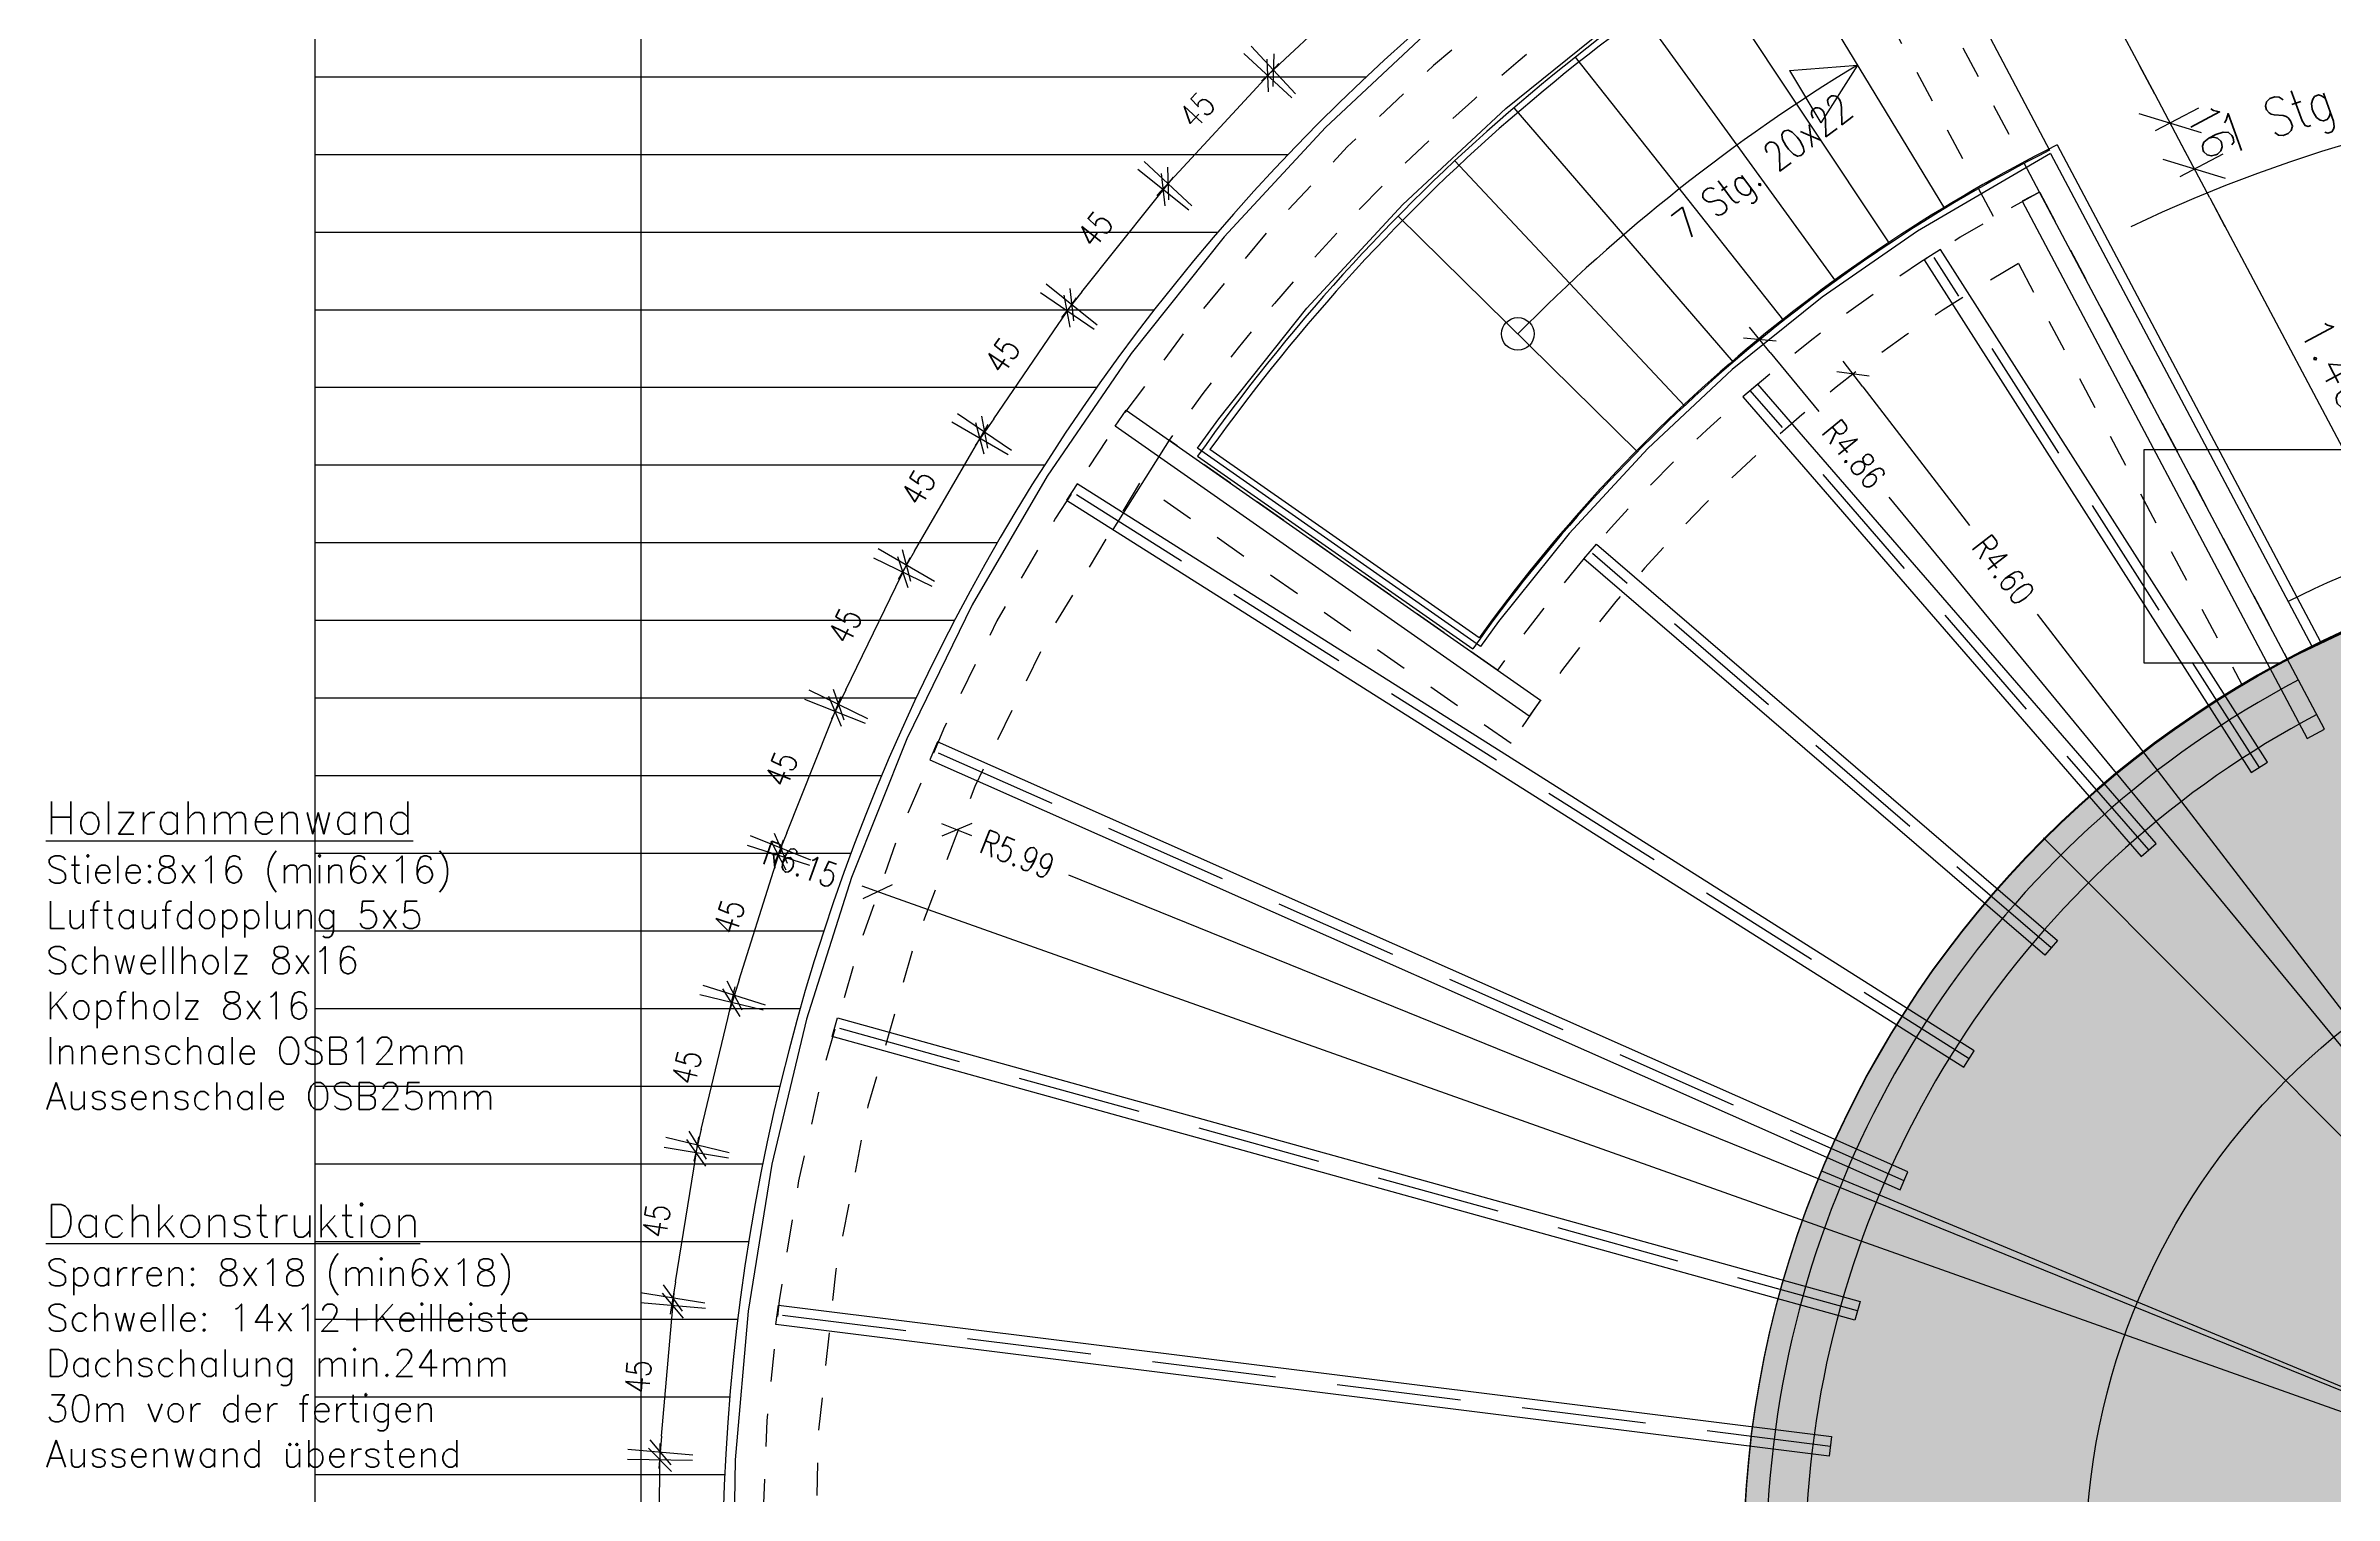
# Model space of a CAD drawing. Header units: metres. Extents: x 109.2 to 144.7, y -337.4 to -301.2.
# Drawn here: x 128.8 to 135.82, y -312.25 to -307.8 of the extents above; entities that cross this region are included whole.
import ezdxf
from ezdxf.enums import TextEntityAlignment as Align

# ---------------------------------------------------------------- set-up
doc = ezdxf.new("R2010")
doc.units = ezdxf.units.M
doc.header["$LTSCALE"] = 0.03
doc.linetypes.add('GESTRICHELT2', pattern=[4.5, 3, -1.5])
doc.linetypes.add('STRICHLINIE', pattern=[19.05, 12.7, -6.35])
doc.layers.get('0').update_dxf_attribs({"linetype": 'CONTINUOUS'})
doc.layers.get('Defpoints').update_dxf_attribs({"linetype": 'CONTINUOUS'})
for name, color, linetype in [('A_abriss', 44, '_ABBRUCH'), ('A_ansicht', 9, 'CONTINUOUS'), ('A_text', 5, 'CONTINUOUS'), ('A_treppe_V2', 3, 'CONTINUOUS'), ('A_verdeckt', 8, 'STRICHLINIE'), ('A_wände', 6, 'CONTINUOUS'), ('CKMA0002', 2, 'CONTINUOUS')]:
    doc.layers.add(name, color=color, linetype=linetype)
doc.styles.add('SIMPLEX', font='simplex.shx', dxfattribs={"height": 0.1})
doc.styles.add('SIMPLEXD', font='SIMPLEXD.shx', dxfattribs={"width": 0.8, "height": 0.075})
doc.styles.get("Standard").update_dxf_attribs({"font": 'txt', "height": 1})
doc.linetypes.add('_ABBRUCH', pattern='A,25,[101,cadkon.shx,S=3.5,R=0,X=0,Y=0],25', length=50)
doc.dimstyles.new('25', dxfattribs={"dimtxt": 0.01, "dimasz": 0.05, "dimexe": 0.15, "dimexo": 0, "dimgap": 0.05, "dimtad": 1, "dimdec": 4, "dimrnd": 0.0025, "dimzin": 0, "dimdsep": 46, "dimtxsty": 'SIMPLEXD', "dimblk1": 'DIMCROSS', "dimblk2": 'DIMCROSS', "dimsah": 1, "dimcen": 2.5, "dimdle": 0.025, "dimclrd": 1, "dimclre": 1, "dimclrt": 3, "dimadec": 1, "dimazin": 0, "dimtfac": 1, "dimtdec": 4, "dimtix": 1, "dimtmove": 2, "dimatfit": 3, "dimfxl": 1, "dimtvp": 1, "dimtolj": 1, "dimtzin": 0, "dimarcsym": 0})
doc.dimstyles.get("Standard").update_dxf_attribs({"dimtxt": 0.18, "dimasz": 0.18, "dimexe": 0.18, "dimexo": 0.0625, "dimgap": 0.09, "dimtad": 0, "dimtih": 1, "dimtoh": 1, "dimzin": 0, "dimdsep": 46, "dimlunit": 3, "dimtxsty": 'Standard', "dimcen": 0.09, "dimadec": 0, "dimazin": 0, "dimtfac": 1, "dimtofl": 0, "dimtmove": 2, "dimatfit": 3, "dimfxl": 1, "dimtolj": 1, "dimtzin": 0, "dimarcsym": 0})

# ---------------------------------------------------------------- blocks, each defined once
blk = doc.blocks.new('DIMCROSS')
at = {"linetype": 'ByBlock'}
blk.add_line((-0.707107, -0.707107), (0.707107, 0.707107), dxfattribs=at)
at = {"color": 0, "linetype": 'ByBlock'}
blk.add_line((-1, 0), (1, 0), dxfattribs=at)
blk = doc.blocks.new('*D176')
at = {"layer": 'CKMA0002', "color": 1, "lineweight": -2}
for p, q in [((134.3719, -308.8467), (134.6986, -309.2717)), ((137.1601, -312.4739), (134.9076, -309.5436))]:
    blk.add_line(p, q, dxfattribs=at)
at = {"layer": 'Defpoints', "color": 0}
for p in [(134.3414, -308.807), (137.1449, -312.4541)]:
    blk.add_point(p, dxfattribs=at)
at = {"layer": 'CKMA0002', "color": 1, "lineweight": -2, "xscale": 0.05, "yscale": 0.05, "zscale": 0.05, "rotation": 127.5494376594421}
blk.add_blockref('DIMCROSS', (134.3414, -308.807), dxfattribs=at)
at = {"layer": 'CKMA0002', "color": 3, "insert": (134.8031, -309.4077), "char_height": 0.075, "attachment_point": 5, "rotation": 307.54944, "style": 'SIMPLEXD'}
blk.add_mtext('\\A1;R4.60', dxfattribs=at)
blk = doc.blocks.new('*D177')
at = {"layer": 'CKMA0002', "color": 1, "lineweight": -2}
for p, q in [((134.0875, -308.7407), (134.2368, -308.9221)), ((137.1607, -312.4734), (134.4529, -309.1846))]:
    blk.add_line(p, q, dxfattribs=at)
at = {"layer": 'Defpoints', "color": 0}
for p in [(134.0557, -308.7021), (137.1449, -312.4541)]:
    blk.add_point(p, dxfattribs=at)
at = {"layer": 'CKMA0002', "color": 1, "lineweight": -2, "xscale": 0.05, "yscale": 0.05, "zscale": 0.05, "rotation": 129.4662497334408}
blk.add_blockref('DIMCROSS', (134.0557, -308.7021), dxfattribs=at)
at = {"layer": 'CKMA0002', "color": 3, "insert": (134.3449, -309.0533), "char_height": 0.075, "attachment_point": 5, "rotation": 309.46625, "style": 'SIMPLEXD'}
blk.add_mtext('\\A1;R4.86', dxfattribs=at)
blk = doc.blocks.new('*D178')
at = {"layer": 'CKMA0002', "color": 1, "lineweight": -2}
blk.add_line((137.1684, -312.4624), (131.397, -310.4115), dxfattribs=at)
at = {"layer": 'Defpoints', "color": 0}
for p in [(131.3499, -310.3948), (137.1449, -312.454)]:
    blk.add_point(p, dxfattribs=at)
at = {"layer": 'CKMA0002', "color": 1, "lineweight": -2, "xscale": 0.05, "yscale": 0.05, "zscale": 0.05, "rotation": 160.4376483330016}
blk.add_blockref('DIMCROSS', (131.3499, -310.3948), dxfattribs=at)
at = {"layer": 'CKMA0002', "color": 3, "insert": (131.1138, -310.3109), "char_height": 0.075, "attachment_point": 5, "rotation": 340.43765, "style": 'SIMPLEXD'}
blk.add_mtext('\\A1;R6.15', dxfattribs=at)
blk = doc.blocks.new('*D179')
at = {"layer": 'CKMA0002', "color": 1, "lineweight": -2}
for p, q in [((131.6395, -310.2238), (131.6217, -310.2166)), ((137.168, -312.4634), (131.9368, -310.3442))]:
    blk.add_line(p, q, dxfattribs=at)
at = {"layer": 'Defpoints', "color": 0}
for p in [(131.5931, -310.205), (137.1449, -312.454)]:
    blk.add_point(p, dxfattribs=at)
at = {"layer": 'CKMA0002', "color": 1, "lineweight": -2, "xscale": 0.05, "yscale": 0.05, "zscale": 0.05, "rotation": 157.9467216411537}
blk.add_blockref('DIMCROSS', (131.5931, -310.205), dxfattribs=at)
at = {"layer": 'CKMA0002', "color": 3, "insert": (131.7792, -310.2804), "char_height": 0.075, "attachment_point": 5, "rotation": 337.94672, "style": 'SIMPLEXD'}
blk.add_mtext('\\A1;R5.99', dxfattribs=at)
blk = doc.blocks.new('*D189')
at = {"layer": 'CKMA0002', "color": 1, "lineweight": -2}
for p, q in [((134.9146, -306.0359), (134.9146, -305.8359)), ((134.3113, -305.9359), (134.8646, -305.9359))]:
    blk.add_line(p, q, dxfattribs=at)
at = {"layer": 'Defpoints', "color": 0}
for p in [(134.9146, -305.9359), (134.2613, -307.1884), (134.9146, -308.4173)]:
    blk.add_point(p, dxfattribs=at)
at = {"layer": 'CKMA0002', "color": 1, "lineweight": -2, "xscale": 0.05, "yscale": 0.05, "zscale": 0.05, "rotation": 180}
blk.add_blockref('DIMCROSS', (134.2613, -305.9359), dxfattribs=at)
at = {"layer": 'CKMA0002', "color": 1, "lineweight": -2, "xscale": 0.05, "yscale": 0.05, "zscale": 0.05}
blk.add_blockref('DIMCROSS', (134.9146, -305.9359), dxfattribs=at)
at = {"layer": 'CKMA0002', "color": 3, "insert": (134.588, -305.8484), "char_height": 0.075, "attachment_point": 5, "style": 'SIMPLEXD'}
blk.add_mtext('\\A1;65{\\A1\\H0.7x\\S25;}', dxfattribs=at)
blk = doc.blocks.new('*D190')
at = {"layer": 'CKMA0002', "color": 1, "lineweight": -2}
for p, q in [((135.6747, -306.0359), (135.6747, -305.8359)), ((134.9646, -305.9359), (135.6247, -305.9359))]:
    blk.add_line(p, q, dxfattribs=at)
at = {"layer": 'Defpoints', "color": 0}
for p in [(135.6747, -305.9359), (134.9146, -308.4173), (135.6747, -309.8499)]:
    blk.add_point(p, dxfattribs=at)
at = {"layer": 'CKMA0002', "color": 1, "lineweight": -2, "xscale": 0.05, "yscale": 0.05, "zscale": 0.05, "rotation": 180}
blk.add_blockref('DIMCROSS', (134.9146, -305.9359), dxfattribs=at)
at = {"layer": 'CKMA0002', "color": 1, "lineweight": -2, "xscale": 0.05, "yscale": 0.05, "zscale": 0.05}
blk.add_blockref('DIMCROSS', (135.6747, -305.9359), dxfattribs=at)
at = {"layer": 'CKMA0002', "color": 3, "insert": (135.2946, -305.8484), "char_height": 0.075, "attachment_point": 5, "style": 'SIMPLEXD'}
blk.add_mtext('\\A1;76{\\A1\\H0.7x\\S;}', dxfattribs=at)
blk = doc.blocks.new('*D191')
at = {"layer": 'CKMA0002', "color": 1, "lineweight": -2}
for p, q in [((137.1449, -306.0359), (137.1449, -305.8359)), ((135.7247, -305.9359), (137.0949, -305.9359))]:
    blk.add_line(p, q, dxfattribs=at)
at = {"layer": 'Defpoints', "color": 0}
for p in [(137.1449, -305.9359), (135.6747, -309.8499), (137.1449, -316.5988)]:
    blk.add_point(p, dxfattribs=at)
at = {"layer": 'CKMA0002', "color": 1, "lineweight": -2, "xscale": 0.05, "yscale": 0.05, "zscale": 0.05, "rotation": 180}
blk.add_blockref('DIMCROSS', (135.6747, -305.9359), dxfattribs=at)
at = {"layer": 'CKMA0002', "color": 1, "lineweight": -2, "xscale": 0.05, "yscale": 0.05, "zscale": 0.05}
blk.add_blockref('DIMCROSS', (137.1449, -305.9359), dxfattribs=at)
at = {"layer": 'CKMA0002', "color": 3, "insert": (136.4098, -305.8484), "char_height": 0.075, "attachment_point": 5, "style": 'SIMPLEXD'}
blk.add_mtext('\\A1;1.47{\\A1\\H0.7x\\S;}', dxfattribs=at)
blk = doc.blocks.new('*D222')
at = {"layer": 'CKMA0002', "color": 1, "lineweight": -2}
for p, q in [((134.7839, -307.0388), (135.2668, -307.9489)), ((135.2695, -308.0607), (135.402, -307.9904))]:
    blk.add_line(p, q, dxfattribs=at)
at = {"layer": 'Defpoints', "color": 0}
for p in [(134.3372, -307.1627), (135.3137, -308.0372), (134.9138, -308.2494)]:
    blk.add_point(p, dxfattribs=at)
at = {"layer": 'CKMA0002', "color": 1, "lineweight": -2, "xscale": 0.1, "yscale": 0.1, "zscale": 0.1}
for p, rotation in [((134.7371, -306.9505), 117.9507269115271), ((135.3137, -308.0372), 297.9507269115272)]:
    blk.add_blockref('DIMCROSS', p, dxfattribs=dict(at, rotation=rotation))
at = {"layer": 'CKMA0002', "color": 3, "insert": (135.1137, -307.447), "char_height": 0.1, "attachment_point": 5, "rotation": 297.95073, "style": 'SIMPLEX'}
blk.add_mtext('\\A1;1.23{\\A1\\H0.7x\\S;}', dxfattribs=at)
blk = doc.blocks.new('*D223')
at = {"layer": 'CKMA0002', "color": 1, "lineweight": -2}
for p, q in [((135.2668, -307.9489), (135.22, -307.8606)), ((135.3445, -308.2019), (135.477, -308.1316)), ((135.4355, -308.2668), (135.4824, -308.3551))]:
    blk.add_line(p, q, dxfattribs=at)
at = {"layer": 'Defpoints', "color": 0}
for p in [(135.3886, -308.1785), (134.9138, -308.2494), (134.9878, -308.3911)]:
    blk.add_point(p, dxfattribs=at)
at = {"layer": 'CKMA0002', "color": 1, "lineweight": -2, "xscale": 0.1, "yscale": 0.1, "zscale": 0.1}
for p, rotation in [((135.3137, -308.0372), 297.9507269115272), ((135.3886, -308.1785), 117.9507269115271)]:
    blk.add_blockref('DIMCROSS', p, dxfattribs=dict(at, rotation=rotation))
at = {"layer": 'CKMA0002', "color": 3, "insert": (135.4395, -308.061), "char_height": 0.1, "attachment_point": 5, "rotation": 297.95073, "style": 'SIMPLEX'}
blk.add_mtext('\\A1;16{\\A1\\H0.7x\\S;}', dxfattribs=at)
blk = doc.blocks.new('*D224')
at = {"layer": 'CKMA0002', "color": 1, "lineweight": -2}
for p, q in [((135.4355, -308.2668), (136.0264, -309.3804)), ((135.9849, -309.5156), (136.1616, -309.4218))]:
    blk.add_line(p, q, dxfattribs=at)
at = {"layer": 'Defpoints', "color": 0}
for p in [(134.9878, -308.3911), (136.0733, -309.4687), (135.6734, -309.6809)]:
    blk.add_point(p, dxfattribs=at)
at = {"layer": 'CKMA0002', "color": 1, "lineweight": -2, "xscale": 0.1, "yscale": 0.1, "zscale": 0.1}
for p, rotation in [((135.3886, -308.1785), 117.9507269115271), ((136.0733, -309.4687), 297.9507269115272)]:
    blk.add_blockref('DIMCROSS', p, dxfattribs=dict(at, rotation=rotation))
at = {"layer": 'CKMA0002', "color": 3, "insert": (135.8193, -308.7767), "char_height": 0.1, "attachment_point": 5, "rotation": 297.95073, "style": 'SIMPLEX'}
blk.add_mtext('\\A1;1.46{\\A1\\H0.7x\\S;}', dxfattribs=at)
blk = doc.blocks.new('*D212')
at = {"layer": 'CKMA0002', "color": 1, "lineweight": -2}
for p, q in [((132.9608, -307.6413), (132.8244, -307.495)), ((132.6004, -307.8409), (132.8561, -307.6023)), ((132.6321, -307.9481), (132.4956, -307.8019))]:
    blk.add_line(p, q, dxfattribs=at)
at = {"layer": 'Defpoints', "color": 0}
for p in [(132.8926, -307.5682), (133.1394, -307.8326), (132.8106, -308.1394)]:
    blk.add_point(p, dxfattribs=at)
at = {"layer": 'CKMA0002', "color": 1, "lineweight": -2, "xscale": 0.05, "yscale": 0.05, "zscale": 0.05}
for p, rotation in [((132.8926, -307.5682), 43.02264519271146), ((132.5639, -307.875), 223.0226451927115)]:
    blk.add_blockref('DIMCROSS', p, dxfattribs=dict(at, rotation=rotation))
at = {"layer": 'CKMA0002', "color": 3, "insert": (132.6685, -307.6576), "char_height": 0.075, "attachment_point": 5, "rotation": 43.02265, "style": 'SIMPLEXD'}
blk.add_mtext('\\A1;45{\\A1\\H0.7x\\S;}', dxfattribs=at)
blk = doc.blocks.new('*D213')
at = {"layer": 'CKMA0002', "color": 1, "lineweight": -2}
for p, q in [((132.6205, -307.96), (132.4737, -307.8242)), ((132.2747, -308.1865), (132.5131, -307.9288)), ((132.3141, -308.2911), (132.1673, -308.1552))]:
    blk.add_line(p, q, dxfattribs=at)
at = {"layer": 'Defpoints', "color": 0}
for p in [(132.5471, -307.8921), (132.7384, -308.0692), (132.4321, -308.4003)]:
    blk.add_point(p, dxfattribs=at)
at = {"layer": 'CKMA0002', "color": 1, "lineweight": -2, "xscale": 0.05, "yscale": 0.05, "zscale": 0.05}
for p, rotation in [((132.5471, -307.8921), 47.21876930972197), ((132.2407, -308.2232), 227.2187693097219)]:
    blk.add_blockref('DIMCROSS', p, dxfattribs=dict(at, rotation=rotation))
at = {"layer": 'CKMA0002', "color": 3, "insert": (132.3297, -307.9982), "char_height": 0.075, "attachment_point": 5, "rotation": 47.21877, "style": 'SIMPLEXD'}
blk.add_mtext('\\A1;45{\\A1\\H0.7x\\S;}', dxfattribs=at)
blk = doc.blocks.new('*D214')
at = {"layer": 'CKMA0002', "color": 1, "lineweight": -2}
for p, q in [((132.3042, -308.3045), (132.1479, -308.1798)), ((131.9762, -308.5554), (132.1949, -308.2812)), ((132.0232, -308.6569), (131.8668, -308.5321))]:
    blk.add_line(p, q, dxfattribs=at)
at = {"layer": 'Defpoints', "color": 0}
for p in [(132.2261, -308.2422), (132.5119, -308.4702), (132.2308, -308.8225)]:
    blk.add_point(p, dxfattribs=at)
at = {"layer": 'CKMA0002', "color": 1, "lineweight": -2, "xscale": 0.05, "yscale": 0.05, "zscale": 0.05}
for p, rotation in [((132.2261, -308.2422), 51.42052749704086), ((131.945, -308.5945), 231.4205274970408)]:
    blk.add_blockref('DIMCROSS', p, dxfattribs=dict(at, rotation=rotation))
at = {"layer": 'CKMA0002', "color": 3, "insert": (132.0171, -308.3638), "char_height": 0.075, "attachment_point": 5, "rotation": 51.42053, "style": 'SIMPLEXD'}
blk.add_mtext('\\A1;45{\\A1\\H0.7x\\S;}', dxfattribs=at)
blk = doc.blocks.new('*D215')
at = {"layer": 'CKMA0002', "color": 1, "lineweight": -2}
for p, q in [((132.0144, -308.6709), (131.8494, -308.558)), ((131.7062, -308.9443), (131.9037, -308.6557)), ((131.7605, -309.0421), (131.5954, -308.9291))]:
    blk.add_line(p, q, dxfattribs=at)
at = {"layer": 'Defpoints', "color": 0}
for p in [(131.9319, -308.6145), (132.1341, -308.7528), (131.8801, -309.1239)]:
    blk.add_point(p, dxfattribs=at)
at = {"layer": 'CKMA0002', "color": 1, "lineweight": -2, "xscale": 0.05, "yscale": 0.05, "zscale": 0.05}
for p, rotation in [((131.9319, -308.6145), 55.61665161399214), ((131.678, -308.9856), 235.6166516139921)]:
    blk.add_blockref('DIMCROSS', p, dxfattribs=dict(at, rotation=rotation))
at = {"layer": 'CKMA0002', "color": 3, "insert": (131.7327, -308.7506), "char_height": 0.075, "attachment_point": 5, "rotation": 55.61665, "style": 'SIMPLEXD'}
blk.add_mtext('\\A1;45{\\A1\\H0.7x\\S;}', dxfattribs=at)
blk = doc.blocks.new('*D216')
at = {"layer": 'CKMA0002', "color": 1, "lineweight": -2}
for p, q in [((131.7504, -309.0552), (131.5775, -308.9546)), ((131.4629, -309.3503), (131.6388, -309.0481)), ((131.5242, -309.4439), (131.3514, -309.3433))]:
    blk.add_line(p, q, dxfattribs=at)
at = {"layer": 'Defpoints', "color": 0}
for p in [(131.664, -309.0049), (131.9616, -309.1781), (131.7355, -309.5667)]:
    blk.add_point(p, dxfattribs=at)
at = {"layer": 'CKMA0002', "color": 1, "lineweight": -2, "xscale": 0.05, "yscale": 0.05, "zscale": 0.05}
for p, rotation in [((131.664, -309.0049), 59.80714166066215), ((131.4378, -309.3936), 239.8071416606622)]:
    blk.add_blockref('DIMCROSS', p, dxfattribs=dict(at, rotation=rotation))
at = {"layer": 'CKMA0002', "color": 3, "insert": (131.4752, -309.1552), "char_height": 0.075, "attachment_point": 5, "rotation": 59.80714, "style": 'SIMPLEXD'}
blk.add_mtext('\\A1;45{\\A1\\H0.7x\\S;}', dxfattribs=at)
blk = doc.blocks.new('*D217')
at = {"layer": 'CKMA0002', "color": 1, "lineweight": -2}
for p, q in [((131.5178, -309.4591), (131.3381, -309.3715)), ((131.2522, -309.7756), (131.406, -309.4603)), ((131.3202, -309.8644), (131.1404, -309.7768))]:
    blk.add_line(p, q, dxfattribs=at)
at = {"layer": 'Defpoints', "color": 0}
for p in [(131.428, -309.4153), (131.6409, -309.5191), (131.4432, -309.9244)]:
    blk.add_point(p, dxfattribs=at)
at = {"layer": 'CKMA0002', "color": 1, "lineweight": -2, "xscale": 0.05, "yscale": 0.05, "zscale": 0.05}
for p, rotation in [((131.428, -309.4153), 64.00326577766842), ((131.2303, -309.8206), 244.0032657776684)]:
    blk.add_blockref('DIMCROSS', p, dxfattribs=dict(at, rotation=rotation))
at = {"layer": 'CKMA0002', "color": 3, "insert": (131.2505, -309.5796), "char_height": 0.075, "attachment_point": 5, "rotation": 64.00327, "style": 'SIMPLEXD'}
blk.add_mtext('\\A1;45{\\A1\\H0.7x\\S;}', dxfattribs=at)
blk = doc.blocks.new('*D218')
at = {"layer": 'CKMA0002', "color": 1, "lineweight": -2}
for p, q in [((131.313, -309.8793), (131.1273, -309.805)), ((131.0713, -310.2144), (131.2016, -309.8886)), ((131.1456, -310.2979), (130.9599, -310.2237))]:
    blk.add_line(p, q, dxfattribs=at)
at = {"layer": 'Defpoints', "color": 0}
for p in [(131.2201, -309.8421), (131.5221, -309.9629), (131.3547, -310.3816)]:
    blk.add_point(p, dxfattribs=at)
at = {"layer": 'CKMA0002', "color": 1, "lineweight": -2, "xscale": 0.05, "yscale": 0.05, "zscale": 0.05}
for p, rotation in [((131.2201, -309.8421), 68.20502396490605), ((131.0527, -310.2608), 248.205023964906)]:
    blk.add_blockref('DIMCROSS', p, dxfattribs=dict(at, rotation=rotation))
at = {"layer": 'CKMA0002', "color": 3, "insert": (131.0552, -310.019), "char_height": 0.075, "attachment_point": 5, "rotation": 68.20502, "style": 'SIMPLEXD'}
blk.add_mtext('\\A1;45{\\A1\\H0.7x\\S;}', dxfattribs=at)
blk = doc.blocks.new('*D219')
at = {"layer": 'CKMA0002', "color": 1, "lineweight": -2}
for p, q in [((131.1418, -310.314), (130.9511, -310.2535)), ((130.9256, -310.6648), (131.0313, -310.3314)), ((131.0058, -310.7427), (130.8152, -310.6822))]:
    blk.add_line(p, q, dxfattribs=at)
at = {"layer": 'Defpoints', "color": 0}
for p in [(131.0464, -310.2838), (131.2831, -310.3588), (131.1472, -310.7875)]:
    blk.add_point(p, dxfattribs=at)
at = {"layer": 'CKMA0002', "color": 1, "lineweight": -2, "xscale": 0.05, "yscale": 0.05, "zscale": 0.05}
for p, rotation in [((131.0464, -310.2838), 72.4011480819145), ((130.9105, -310.7124), 252.4011480819145)]:
    blk.add_blockref('DIMCROSS', p, dxfattribs=dict(at, rotation=rotation))
at = {"layer": 'CKMA0002', "color": 3, "insert": (130.895, -310.4716), "char_height": 0.075, "attachment_point": 5, "rotation": 72.40115, "style": 'SIMPLEXD'}
blk.add_mtext('\\A1;45{\\A1\\H0.7x\\S;}', dxfattribs=at)
blk = doc.blocks.new('*D220')
at = {"layer": 'CKMA0002', "color": 1, "lineweight": -2}
for p, q in [((130.9992, -310.7579), (130.8047, -310.7115)), ((130.8092, -311.1235), (130.8903, -310.7833)), ((130.8949, -311.1953), (130.7004, -311.1489))]:
    blk.add_line(p, q, dxfattribs=at)
at = {"layer": 'Defpoints', "color": 0}
for p in [(130.9019, -310.7347), (131.2187, -310.8102), (131.1145, -311.2476)]:
    blk.add_point(p, dxfattribs=at)
at = {"layer": 'CKMA0002', "color": 1, "lineweight": -2, "xscale": 0.05, "yscale": 0.05, "zscale": 0.05}
for p, rotation in [((130.9019, -310.7347), 76.59163812862326), ((130.7977, -311.1721), 256.5916381286232)]:
    blk.add_blockref('DIMCROSS', p, dxfattribs=dict(at, rotation=rotation))
at = {"layer": 'CKMA0002', "color": 3, "insert": (130.7647, -310.9331), "char_height": 0.075, "attachment_point": 5, "rotation": 76.59164, "style": 'SIMPLEXD'}
blk.add_mtext('\\A1;45{\\A1\\H0.7x\\S;}', dxfattribs=at)
blk = doc.blocks.new('*D196')
at = {"layer": 'CKMA0002', "color": 1, "lineweight": -2}
for p, q in [((130.8927, -311.2117), (130.6953, -311.1796)), ((130.7298, -311.5914), (130.786, -311.245)), ((130.8205, -311.6567), (130.6231, -311.6247))]:
    blk.add_line(p, q, dxfattribs=at)
at = {"layer": 'Defpoints', "color": 0}
for p in [(130.794, -311.1957), (131.047, -311.2367), (130.9749, -311.6818)]:
    blk.add_point(p, dxfattribs=at)
at = {"layer": 'CKMA0002', "color": 1, "lineweight": -2, "xscale": 0.05, "yscale": 0.05, "zscale": 0.05}
for p, rotation in [((130.794, -311.1957), 80.78776224561999), ((130.7218, -311.6407), 260.78776224562)]:
    blk.add_blockref('DIMCROSS', p, dxfattribs=dict(at, rotation=rotation))
at = {"layer": 'CKMA0002', "color": 3, "insert": (130.6715, -311.4042), "char_height": 0.075, "attachment_point": 5, "rotation": 80.78776, "style": 'SIMPLEXD'}
blk.add_mtext('\\A1;45{\\A1\\H0.7x\\S;}', dxfattribs=at)
blk = doc.blocks.new('*D197')
at = {"layer": 'CKMA0002', "color": 1, "lineweight": -2}
for p, q in [((130.8224, -311.6734), (130.6232, -311.656)), ((130.6878, -312.0642), (130.7184, -311.7145)), ((130.783, -312.1228), (130.5838, -312.1053))]:
    blk.add_line(p, q, dxfattribs=at)
at = {"layer": 'Defpoints', "color": 0}
for p in [(130.7228, -311.6647), (131.0422, -311.6927), (131.0028, -312.1421)]:
    blk.add_point(p, dxfattribs=at)
at = {"layer": 'CKMA0002', "color": 1, "lineweight": -2, "xscale": 0.05, "yscale": 0.05, "zscale": 0.05}
for p, rotation in [((130.7228, -311.6647), 84.98952043293286), ((130.6834, -312.1141), 264.9895204329329)]:
    blk.add_blockref('DIMCROSS', p, dxfattribs=dict(at, rotation=rotation))
at = {"layer": 'CKMA0002', "color": 3, "insert": (130.6159, -311.8817), "char_height": 0.075, "attachment_point": 5, "rotation": 84.98952, "style": 'SIMPLEXD'}
blk.add_mtext('\\A1;45{\\A1\\H0.7x\\S;}', dxfattribs=at)
blk = doc.blocks.new('*D198')
at = {"layer": 'CKMA0002', "color": 1, "lineweight": -2}
for p, q in [((130.7828, -312.1387), (130.5828, -312.1359)), ((130.6771, -312.5372), (130.6821, -312.1873)), ((130.7764, -312.5886), (130.5764, -312.5857))]:
    blk.add_line(p, q, dxfattribs=at)
at = {"layer": 'Defpoints', "color": 0}
for p in [(130.6828, -312.1373), (131.0028, -312.1419), (130.9964, -312.5917)]:
    blk.add_point(p, dxfattribs=at)
at = {"layer": 'CKMA0002', "color": 1, "lineweight": -2, "xscale": 0.05, "yscale": 0.05, "zscale": 0.05}
for p, rotation in [((130.6828, -312.1373), 89.18564454992745), ((130.6764, -312.5872), 269.1856445499274)]:
    blk.add_blockref('DIMCROSS', p, dxfattribs=dict(at, rotation=rotation))
at = {"layer": 'CKMA0002', "color": 3, "insert": (130.5921, -312.361), "char_height": 0.075, "attachment_point": 5, "rotation": 89.18564, "style": 'SIMPLEXD'}
blk.add_mtext('\\A1;45{\\A1\\H0.7x\\S;}', dxfattribs=at)
blk = doc.blocks.new('*D193')
at = {"layer": 'CKMA0002', "color": 1, "lineweight": -2}
for p, q in [((135.9849, -309.5156), (136.1616, -309.4218)), ((136.0967, -309.5129), (137.5213, -312.1977)), ((137.4564, -312.2888), (137.6331, -312.195))]:
    blk.add_line(p, q, dxfattribs=at)
at = {"layer": 'Defpoints', "color": 0}
for p in [(135.6734, -309.6809), (137.5447, -312.2419), (137.1449, -312.4541)]:
    blk.add_point(p, dxfattribs=at)
at = {"layer": 'CKMA0002', "color": 1, "lineweight": -2, "xscale": 0.05, "yscale": 0.05, "zscale": 0.05}
for p, rotation in [((136.0733, -309.4687), 117.9507236304997), ((137.5447, -312.2419), 297.9507236304997)]:
    blk.add_blockref('DIMCROSS', p, dxfattribs=dict(at, rotation=rotation))
at = {"layer": 'CKMA0002', "color": 3, "insert": (136.8863, -310.8143), "char_height": 0.075, "attachment_point": 5, "rotation": 297.95072, "style": 'SIMPLEXD'}
blk.add_mtext('\\A1;3.14{\\A1\\H0.7x\\S;}', dxfattribs=at)

msp = doc.modelspace()

# ---------------------------------------------------------------- hatches: boundary and pattern name
at = {"layer": 'A_ansicht'}
h = msp.add_hatch(dxfattribs=at)
h.set_pattern_fill('ANSI31', color=256, scale=0.075, angle=45, style=0)
h.paths.add_polyline_path([(143.66485, -302.43865), (130.62485, -302.43865), (134.82453, -306.63833, -0.0378803), (135.72989, -306.35494), (135.7637, -306.50091, -0.0119658), (136.04601, -306.44332), (136.32852, -307.98869, -0.0979209), (138.08945, -308.01405)])
h.paths.add_polyline_path([(144.66485, -301.43865), (129.62485, -301.43865), (130.62485, -302.43865), (143.66485, -302.43865)])
h.paths.add_polyline_path([(136.46058, -307.28752), (138.28201, -307.28752), (138.28201, -307.82323), (136.46058, -307.82323)], flags=24)
h = msp.add_hatch(dxfattribs=at)
h.set_pattern_fill('ANSI31', color=256, scale=0.075, angle=135, style=0)
h.paths.add_polyline_path([(134.42743, -306.81266, -0.0172971), (134.82453, -306.63833), (130.62485, -302.43865), (130.62485, -336.34864), (137.14485, -329.82864), (137.14485, -316.99342, -0.1805095), (134.17101, -315.88364), (132.95332, -317.12624, -0.5337524)])
h.paths.add_polyline_path([(130.62485, -302.43865), (129.62485, -301.43865), (129.62485, -337.34864), (130.62485, -336.34864)])
h = msp.add_hatch(color=253, dxfattribs=at)
edge = h.paths.add_edge_path()
edge.add_arc((137.14485, -312.45724), 3.13937, 0, 360)

# ---------------------------------------------------------------- linework, layer by layer
at = {"layer": 'A_abriss', "ltscale": 0.3}
msp.add_lwpolyline([(130.62485, -306.7702), (134.961, -306.7702), (137.14485, -308.95865), (137.14485, -309.31468, 1), (137.14485, -315.59342), (130.62485, -315.59342)], format="xyb", close=True, dxfattribs=at)
msp.add_lwpolyline([(135.23482, -309.69385), (135.23482, -309.03859), (135.77081, -309.03859), (135.95481, -309.03859), (135.95481, -309.54898), (135.64921, -309.69385)], close=True, dxfattribs=at)
at = {"layer": 'A_ansicht'}
for q in [(134.92621, -310.22977), (134.24635, -311.25129)]:
    msp.add_line((137.14485, -312.45405), q, dxfattribs=at)
at = {"layer": 'A_ansicht', "linetype": 'Continuous'}
msp.add_lwpolyline([(129.62485, -301.43865), (144.66485, -301.43865), (144.66485, -337.34864), (129.62485, -337.34864)], close=True, dxfattribs=at)
at = {"layer": 'A_ansicht'}
for centre, radius in [((137.14485, -312.45724), 3.13937), ((137.14485, -312.45405), 2.09)]:
    msp.add_circle(centre, radius, dxfattribs=at)
for radius, start, end in [(4.53937, 229.071018, 115.456188), (3.295, 67.894538, 116.472507), (3.295, 230.392018, 54.569436)]:
    msp.add_arc((137.14485, -312.45405), radius, start, end, dxfattribs=at)
at = {"layer": 'A_treppe_V2', "color": 2}
for p, q in [((134.46277, -307.21014), (134.94439, -308.12074)), ((134.08798, -307.4194), (134.62255, -308.29982)), ((133.88269, -307.54993), (134.45315, -308.40752)), ((133.68298, -307.6888), (134.28837, -308.52211)), ((133.48918, -307.83581), (134.12845, -308.64341)), ((133.30164, -307.99066), (133.97371, -308.77119)), ((133.12065, -308.15313), (133.82437, -308.90524)), ((132.94652, -308.32293), (133.68069, -309.04535)), ((132.33154, -309.05932), (133.17528, -309.65011))]:
    msp.add_line(p, q, dxfattribs=at)
at = {"layer": 'A_treppe_V2', "color": 1, "linetype": 'Continuous'}
for p, q in [((134.14628, -307.87605), (134.35526, -307.85961)), ((134.14628, -307.87605), (134.24302, -308.03666)), ((134.35526, -307.85961), (134.24302, -308.03666))]:
    msp.add_line(p, q, dxfattribs=at)
msp.add_circle((133.3136, -308.68414), 0.05, dxfattribs=at)
at = {"layer": 'A_treppe_V2', "color": 2}
for radius, start, end in [(5.89, 117.088247, 144.805447), (4.86, 116.921596, 144.764214)]:
    msp.add_arc((137.14485, -312.45405), radius, start, end, dxfattribs=at)
at = {"layer": 'A_treppe_V2', "color": 1, "linetype": 'Continuous'}
msp.add_arc((137.14485, -312.45405), 5.375, 121.264729, 135.462391, dxfattribs=at)
at = {"layer": 'A_verdeckt', "ltscale": 0.25}
for p, q in [((134.91378, -308.2493), (134.33726, -307.16278)), ((134.77244, -308.32429), (134.19593, -307.23777))]:
    msp.add_line(p, q, dxfattribs=at)
at = {"layer": 'A_verdeckt'}
for p, q in [((135.58787, -310.01338), (134.59022, -308.4495)), ((135.24833, -310.26676), (134.02656, -308.85768)), ((134.6975, -310.90761), (131.94581, -309.16886)), ((134.94941, -310.56698), (133.54265, -309.35781)), ((134.498, -311.28135), (131.52201, -309.96283)), ((134.35519, -311.68022), (131.21863, -310.81016)), ((134.27212, -312.09565), (131.04216, -311.69269))]:
    msp.add_line(p, q, dxfattribs=at)
msp.add_lwpolyline([(130.62485, -302.43865), (143.66485, -302.43865), (143.66485, -336.34864), (130.62485, -336.34864)], close=True, dxfattribs=at)
at = {"layer": 'A_wände', "color": 3}
for p, q in [((133.05697, -307.73943), (132.72339, -308.05075)), ((133.27651, -307.99262), (133.61286, -307.72188)), ((132.96085, -308.28722), (133.27651, -307.99262)), ((132.72339, -308.05075), (132.41265, -308.38654)), ((134.9474, -308.1313), (134.53922, -308.3693)), ((134.9474, -308.1313), (135.74902, -309.64206)), ((132.66679, -308.60498), (132.96085, -308.28722)), ((132.41265, -308.38654), (132.12735, -308.74419)), ((134.53922, -308.3693), (134.24683, -308.57126)), ((134.24683, -308.57126), (133.97084, -308.79341)), ((132.39616, -308.94424), (132.66679, -308.60498)), ((132.12735, -308.74419), (131.86967, -309.12075)), ((133.97084, -308.79341), (133.71183, -309.03514)), ((132.33105, -309.03456), (132.39616, -308.94424)), ((133.19931, -309.64252), (132.33105, -309.03456)), ((133.71183, -309.03514), (133.47062, -309.29581)), ((131.86967, -309.12075), (131.6402, -309.51514)), ((133.47062, -309.29581), (133.25435, -309.56594)), ((131.6402, -309.51514), (131.43967, -309.92635)), ((133.25435, -309.56594), (133.19931, -309.64252)), ((131.43967, -309.92635), (131.2698, -310.35115)), ((131.2698, -310.35115), (131.13184, -310.78609)), ((131.13184, -310.78609), (131.02604, -311.22993)), ((131.02604, -311.22993), (130.95279, -311.68154)), ((130.95279, -311.68154), (130.91284, -312.1373)), ((130.91284, -312.1373), (130.90635, -312.59354))]:
    msp.add_line(p, q, dxfattribs=at)
at = {"layer": 'A_wände', "color": 10}
for p, q in [((134.9673, -308.10481), (135.77552, -309.628)), ((132.24387, -309.01014), (132.07112, -309.28353)), ((133.19463, -309.61622), (132.3695, -309.03845))]:
    msp.add_line(p, q, dxfattribs=at)
at = {"layer": 'A_wände', "linetype": 'GESTRICHELT2'}
for p, q in [((134.91458, -308.25081), (135.67339, -309.68088)), ((134.84874, -308.46809), (135.53397, -309.75948)), ((133.25143, -309.71564), (132.24387, -309.01014)), ((133.29272, -309.93987), (132.15363, -309.14227))]:
    msp.add_line(p, q, dxfattribs=at)
at = {"layer": 'A_wände', "color": 10}
for points in [[(134.8608, -308.27741), (135.73488, -309.92479), (135.78788, -309.89667), (134.9138, -308.24929)], [(134.5596, -308.45729), (135.56258, -310.02952), (135.61316, -309.99725), (134.61019, -308.42502)], [(134.0039, -308.87733), (135.2256, -310.28634), (135.27093, -310.24703), (134.04923, -308.83802)], [(132.11275, -308.91832), (133.38271, -309.80756), (133.3483, -309.85671), (132.07833, -308.96747)], [(131.92978, -309.19422), (134.68147, -310.93297), (134.71352, -310.88224), (131.96183, -309.1435)], [(133.55469, -309.32861), (134.96896, -310.54422), (134.92985, -310.58973), (133.51558, -309.37411)], [(131.50986, -309.99026), (134.48585, -311.30878), (134.51015, -311.25393), (131.53416, -309.9354)], [(131.22665, -310.78125), (134.36321, -311.65131), (134.34717, -311.70912), (131.21061, -310.83907)], [(131.04587, -311.66292), (134.27584, -312.06588), (134.26841, -312.12542), (131.03845, -311.72246)]]:
    msp.add_lwpolyline(points, close=True, dxfattribs=at)
for centre, radius, start, end in [((137.14485, -312.46319), 6.27, 116.824696, 228.048239), ((137.14485, -312.45405), 5.87114, 116.790066, 144.425589), ((137.14485, -312.45405), 4.8639, 116.595921, 144.306632), ((137.14485, -312.45724), 3.06937, 117.922802, 228.339651), ((137.14485, -312.45724), 2.94937, 117.921698, 228.452017)]:
    msp.add_arc(centre, radius, start, end, dxfattribs=at)
at = {"layer": 'A_wände', "linetype": 'GESTRICHELT2'}
for radius, start, end in [(6.15, 117.960736, 226.97779), (5.99, 117.950724, 144.904348), (4.76, 117.950724, 144.879631), (4.6, 119.944022, 146.868672), (5.99, 146.434936, 225.484541)]:
    msp.add_arc((137.14485, -312.45405), radius, start, end, dxfattribs=at)

# ---------------------------------------------------------------- texts
at = {"layer": 'A_text', "char_height": 0.1, "width": 1.7064, "attachment_point": 1, "style": 'SIMPLEX'}
for s, insert in [('{\\LHolzrahmenwand\\P\\H0.8333x;\\lStiele:8x16 (min6x16)\\PLuftaufdopplung 5x5\\PSchwellholz 8x16\\PKopfholz 8x16\\PInnenschale OSB12mm\\PAussenschale OSB25mm}', (128.79893, -310.1184)), ('{\\LDachkonstruktion\\P\\H0.8333x;\\lSparren: 8x18 (min6x18)\\PSchwelle: 14x12+Keilleiste\\PDachschalung min.24mm\\P30m vor der fertigen Aussenwand überstend}', (128.79893, -311.35388))]:
    msp.add_mtext(s, dxfattribs=dict(at, insert=insert))
at = {"layer": 'A_treppe_V2', "color": 1, "linetype": 'Continuous', "style": 'SIMPLEX', "width": 0.8}
for s, height, rotation, p in [('1 Stg. 18', 0.12, 19.805094, (135.76601, -307.97382)), ('7 Stg. 20x22', 0.09, 36.772475, (134.06325, -308.1693))]:
    msp.add_text(s, height=height, rotation=rotation, dxfattribs=at).set_placement(p, align=Align.MIDDLE_CENTER)

# ---------------------------------------------------------------- dimensions: what is measured, and where the dimension line sits
at = {"layer": 'CKMA0002'}
for base, p1, p2, text, override, picture, middle in [((134.91458, -305.93594), (134.26132, -307.18844), (134.91458, -308.4173), '65{\\A1\\H0.7x\\S25;}', {"dimexe": 0.1, "dimexo": 2.381359, "dimdec": 2, "dimblk": 'DIMCROSS', "dimse1": 1, "dimtdec": 2}, '*D189', (134.58795, -305.84844)), ((135.67471, -305.93594), (134.91458, -308.4173), (135.67471, -309.84987), '76{\\A1\\H0.7x\\S;}', {"dimexe": 0.1, "dimexo": 3.813925, "dimdec": 2, "dimblk": 'DIMCROSS', "dimse1": 1, "dimtdec": 2}, '*D190', (135.29465, -305.84844)), ((137.14485, -305.93594), (135.67471, -309.84987), (137.14485, -316.59883), '1.47{\\A1\\H0.7x\\S;}', {"dimexe": 0.1, "dimexo": 10.562889, "dimdec": 2, "dimblk": 'DIMCROSS', "dimse1": 1, "dimtdec": 2}, '*D191', (136.40978, -305.84844))]:
    dim = msp.add_linear_dim(base=base, p1=p1, p2=p2, text=text, dimstyle='25', override=override, dxfattribs=at)
    dim.commit()
    dim.dimension.update_dxf_attribs({"geometry": picture, "text_midpoint": middle})
at = {"layer": 'CKMA0002', "color": 7}
for base, p1, p2, text, override, picture, middle in [((135.31371, -308.03725), (134.3372, -307.16266), (134.91384, -308.24942), '1.23{\\A1\\H0.7x\\S;}', {"dimtxt": 0.1, "dimasz": 0.1, "dimexe": 0.1, "dimexo": 0.402675, "dimgap": 0.05, "dimtad": 1, "dimtih": 0, "dimtoh": 0, "dimrnd": 0.0025, "dimlunit": 2, "dimtxsty": 'SIMPLEX', "dimblk": 'DIMCROSS', "dimdle": 0.05, "dimse1": 1, "dimclrd": 1, "dimclre": 1, "dimclrt": 3, "dimadec": 1, "dimtix": 1, "dimtmove": 0, "dimtvp": 1}, '*D222', (135.11372, -307.447)), ((135.38864, -308.17847), (134.91384, -308.24942), (134.98783, -308.39114), '16{\\A1\\H0.7x\\S;}', {"dimtxt": 0.1, "dimasz": 0.1, "dimexe": 0.1, "dimexo": 0.403743, "dimgap": 0.05, "dimtad": 1, "dimtih": 0, "dimtoh": 0, "dimrnd": 0.0025, "dimlunit": 2, "dimtxsty": 'SIMPLEX', "dimblk": 'DIMCROSS', "dimdle": 0.05, "dimse1": 1, "dimclrd": 1, "dimclre": 1, "dimclrt": 3, "dimadec": 1, "dimtix": 1, "dimtmove": 0, "dimtvp": 1}, '*D223', (135.43951, -308.06099)), ((136.07326, -309.46872), (134.98783, -308.39114), (135.67339, -309.68089), '1.46{\\A1\\H0.7x\\S;}', {"dimtxt": 0.1, "dimasz": 0.1, "dimexe": 0.1, "dimexo": 0.352668, "dimgap": 0.05, "dimtad": 1, "dimtih": 0, "dimtoh": 0, "dimrnd": 0.0025, "dimlunit": 2, "dimtxsty": 'SIMPLEX', "dimblk": 'DIMCROSS', "dimdle": 0.05, "dimse1": 1, "dimclrd": 1, "dimclre": 1, "dimclrt": 3, "dimadec": 1, "dimtix": 1, "dimtmove": 0, "dimtvp": 1}, '*D224', (135.81928, -308.77672))]:
    dim = msp.add_linear_dim(base=base, p1=p1, p2=p2, angle=297.950727, text=text, dimstyle='Standard', override=override, dxfattribs=at)
    dim.commit()
    dim.dimension.update_dxf_attribs({"geometry": picture, "text_midpoint": middle})
at = {"layer": 'CKMA0002'}
for base, p1, p2, angle, text, override, picture, middle in [((132.89261, -307.56816), (132.81064, -308.13941), (133.1394, -307.83259), 43.022645, '45{\\A1\\H0.7x\\S;}', {"dimexe": 0.1, "dimexo": 0.261699, "dimrnd": 0.005, "dimblk": 'DIMCROSS'}, '*D212', (132.66853, -307.6576)), ((132.54707, -307.89209), (132.43207, -308.40026), (132.73844, -308.06919), 47.218769, '45{\\A1\\H0.7x\\S;}', {"dimexe": 0.1, "dimexo": 0.160746, "dimrnd": 0.005, "dimblk": 'DIMCROSS'}, '*D213', (132.32966, -307.99819)), ((132.22605, -308.24216), (132.23081, -308.8225), (132.51187, -308.47016), 51.420527, '45{\\A1\\H0.7x\\S;}', {"dimexe": 0.1, "dimexo": 0.265619, "dimrnd": 0.005, "dimblk": 'DIMCROSS'}, '*D214', (132.01712, -308.36376)), ((131.93192, -308.61446), (131.88014, -309.12393), (132.13409, -308.75281), 55.616652, '45{\\A1\\H0.7x\\S;}', {"dimexe": 0.1, "dimexo": 0.144972, "dimrnd": 0.005, "dimblk": 'DIMCROSS'}, '*D215', (131.73273, -308.75061)), ((131.66395, -309.00488), (131.73545, -309.56675), (131.96161, -309.17807), 59.807142, '45{\\A1\\H0.7x\\S;}', {"dimexe": 0.1, "dimexo": 0.244374, "dimrnd": 0.005, "dimblk": 'DIMCROSS'}, '*D216', (131.47525, -309.15521)), ((131.42795, -309.41531), (131.44323, -309.92442), (131.64086, -309.51914), 244.003266, '45{\\A1\\H0.7x\\S;}', {"dimexe": 0.1, "dimexo": 0.136878, "dimrnd": 0.005, "dimblk": 'DIMCROSS'}, '*D217', (131.25049, -309.5796)), ((137.54472, -312.24188), (135.67339, -309.68089), (137.14485, -312.45405), 297.950724, '3.14{\\A1\\H0.7x\\S;}', {"dimexe": 0.1, "dimexo": 0.352668, "dimrnd": 0.005, "dimblk": 'DIMCROSS'}, '*D193', (136.88628, -310.81429)), ((131.22012, -309.84213), (131.3547, -310.38155), (131.52211, -309.96289), 68.205024, '45{\\A1\\H0.7x\\S;}', {"dimexe": 0.1, "dimexo": 0.225244, "dimrnd": 0.005, "dimblk": 'DIMCROSS'}, '*D218', (131.05517, -310.01897)), ((131.04644, -310.28377), (131.14716, -310.78749), (131.28312, -310.35885), 72.401148, '45{\\A1\\H0.7x\\S;}', {"dimexe": 0.1, "dimexo": 0.148307, "dimrnd": 0.005, "dimblk": 'DIMCROSS'}, '*D219', (130.89505, -310.47164)), ((130.90193, -310.73467), (131.11446, -311.24763), (131.21874, -310.8102), 76.591638, '45{\\A1\\H0.7x\\S;}', {"dimexe": 0.1, "dimexo": 0.225685, "dimrnd": 0.005, "dimblk": 'DIMCROSS'}, '*D220', (130.76467, -310.9331)), ((130.79397, -311.19565), (130.97486, -311.68178), (131.04705, -311.2367), 80.787762, '45{\\A1\\H0.7x\\S;}', {"dimexe": 0.1, "dimexo": 0.156381, "dimrnd": 0.005, "dimblk": 'DIMCROSS'}, '*D196', (130.67151, -311.40418)), ((130.72278, -311.66469), (131.00276, -312.14206), (131.04216, -311.69269), 84.98952, '45{\\A1\\H0.7x\\S;}', {"dimexe": 0.1, "dimexo": 0.220603, "dimrnd": 0.005, "dimblk": 'DIMCROSS'}, '*D197', (130.61592, -311.88173)), ((130.68277, -312.13733), (130.99639, -312.59171), (131.00278, -312.14188), 89.185645, '45{\\A1\\H0.7x\\S;}', {"dimexe": 0.1, "dimexo": 0.220047, "dimrnd": 0.005, "dimblk": 'DIMCROSS'}, '*D198', (130.59208, -312.361))]:
    dim = msp.add_linear_dim(base=base, p1=p1, p2=p2, angle=angle, text=text, dimstyle='25', override=override, dxfattribs=at)
    dim.commit()
    dim.dimension.update_dxf_attribs({"geometry": picture, "text_midpoint": middle})
for center, mpoint, picture, middle in [((137.14485, -312.45405), (134.05572, -308.70214), '*D177', (134.34486, -309.05331)), ((137.14485, -312.45405), (134.3414, -308.80704), '*D176', (134.8031, -309.40766)), ((137.14485, -312.45405), (131.59311, -310.20499), '*D179', (131.77922, -310.28038)), ((137.14486, -312.45398), (131.34985, -310.39476), '*D178', (131.11379, -310.31088))]:
    dim = msp.add_radius_dim(center=center, mpoint=mpoint, dimstyle='25', override={"dimexe": 0.1, "dimdec": 2, "dimblk": 'DIMCROSS', "dimtdec": 2}, dxfattribs=at)
    dim.commit()
    dim.dimension.update_dxf_attribs({"geometry": picture, "text_midpoint": middle, "dimtype": 164})

doc.saveas('drawing.dxf')
